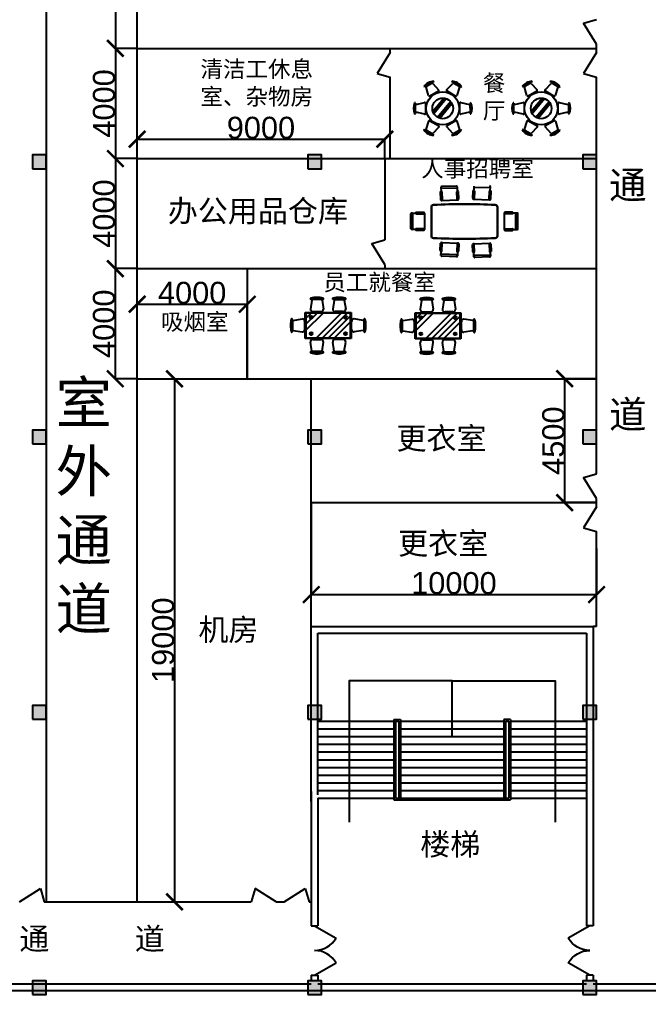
# Model space of a CAD drawing. Header units: millimetres. Extents: x 958 to 636282, y 2095 to 161571.
# Drawn here: x 62592 to 85455, y 7095 to 42515 of the extents above; entities that cross this region are included whole.
import ezdxf

# ---------------------------------------------------------------- set-up
doc = ezdxf.new("R2010")
doc.units = ezdxf.units.MM
for name, color, linetype in [('2D', 7, 'Continuous'), ('COLUMN', 9, 'Continuous'), ('PUB_DIM', 3, 'Continuous'), ('PUB_HATCH', 8, 'Continuous'), ('W', 7, 'Continuous'), ('wall', 2, 'Continuous'), ('WINDOW', 4, 'Continuous')]:
    doc.layers.add(name, color=color, linetype=linetype)
doc.styles.get("Standard").update_dxf_attribs({"font": 'arial.ttf'})
doc.dimstyles.new('ISO-25', dxfattribs={"dimtxt": 2.5, "dimasz": 2.5, "dimexe": 1.25, "dimexo": 0.625, "dimtad": 1, "dimtxsty": 'Standard', "dimcen": 2.5, "dimadec": 0, "dimazin": 0, "dimtfac": 1, "dimtmove": 0, "dimatfit": 3, "dimfxl": 1, "dimarcsym": 0})

# ---------------------------------------------------------------- blocks, each defined once
blk = doc.blocks.new('_fzh')
blk.add_lwpolyline([(-0.5, -0.5), (0.5, -0.5), (0.5, 0.5), (-0.5, 0.5)], close=True)
at = {"layer": 'PUB_HATCH'}
blk.add_solid([(-0.5, -0.5), (0.5, -0.5), (-0.5, 0.5), (0.5, 0.5)], dxfattribs=at)
blk = doc.blocks.new('_ARROW')
blk.add_solid([(0, 0), (-1, 0.1), (-1, -0.1)])
blk = doc.blocks.new('M_A0GGR')
for p, q in [((-0.5, 0), (-0.25, -0.433)), ((0.5, 0), (0.25, -0.433))]:
    blk.add_line(p, q)
for centre, start, end in [((-0.5, 0), 300, 0), ((0.5, 0), 180, 240)]:
    blk.add_arc(centre, 0.5, start, end)
blk = doc.blocks.new('A$C453B42AE')
at = {"color": 251, "linetype": 'ByBlock'}
for p, q in [((706, 880), (1107, 1359)), ((721, 840), (1149, 1352)), ((740, 801), (1191, 1340)), ((876, 663), (1351, 1231)), ((913, 644), (1376, 1197)), ((955, 628), (1399, 1159))]:
    blk.add_line(p, q, dxfattribs=at)
at = {"color": 6}
blk.add_circle((1066, 986), 600, dxfattribs=at)
at = {"color": 4}
blk.add_circle((1066, 986), 375, dxfattribs=at)
at = {"layer": '2D', "color": 4}
for p, q in [((385, 1776), (401, 1750)), ((474, 1787), (666, 1900)), ((704, 1894), (917, 1660)), ((743, 1948), (728, 1972)), ((1208, 1665), (1427, 1894)), ((1409, 1971), (1395, 1944)), ((1463, 1900), (1658, 1789)), ((1738, 1747), (1751, 1772)), ((549, 1448), (460, 1753)), ((910, 1614), (593, 1431)), ((1532, 1435), (1215, 1618)), ((1671, 1754), (1575, 1452)), ((71, 1188), (43, 1186)), ((77, 874), (75, 1097)), ((98, 1126), (408, 1194)), ((444, 1165), (444, 799)), ((1688, 807), (1688, 1174)), ((1725, 1203), (2033, 1128)), ((2056, 1099), (2058, 876)), ((2090, 1181), (2060, 1180)), ((42, 791), (73, 792)), ((407, 770), (99, 845)), ((2034, 846), (1724, 778)), ((2061, 785), (2089, 786)), ((461, 218), (557, 520)), ((600, 537), (918, 354)), ((1222, 358), (1539, 542)), ((1583, 524), (1672, 220)), ((394, 225), (381, 200)), ((669, 73), (475, 183)), ((924, 307), (705, 78)), ((723, 2), (737, 29)), ((1429, 78), (1215, 312)), ((1389, 24), (1404, 0)), ((1659, 185), (1466, 72)), ((1747, 197), (1731, 223))]:
    blk.add_line(p, q, dxfattribs=at)
for centre, major_axis, start_param, end_param in [((766, 1510), (-448, 120), 5.055329, 5.934914), ((780, 1491), (-443, 119), 5.055997, 5.944922), ((489, 1761), (-29, 7.8), 5.505565, 6.829565), ((681, 1874), (-29, 7.8), 4.143049, 5.505565), ((1360, 1487), (-119, 443), 5.055997, 5.944922), ((1369, 1508), (-120, 448), 5.055329, 5.934914), ((1449, 1873), (-7.8, 29), 5.505565, 6.829565), ((1643, 1763), (-7.8, 29), 4.143049, 5.505565), ((578, 1457), (-29, 7.8), 0.54638, 2.356194), ((895, 1640), (-7.8, -29), 0.785398, 2.572253), ((1230, 1644), (-7.8, 29), 0.54638, 2.356194), ((1547, 1461), (-29, -7.8), 0.785398, 2.572253), ((463, 988), (-328, -328), 5.055329, 5.934914), ((486, 990), (-324, -324), 5.055997, 5.944922), ((105, 1097), (-21.2, -21.2), 4.143049, 5.505565), ((414, 1165), (21.2, -21.2), 0.785398, 2.572253), ((1718, 1174), (21.2, 21.2), 0.54638, 2.356194), ((2026, 1099), (21.2, 21.2), 5.505565, 6.829565), ((1646, 982), (324, 324), 5.055997, 5.944922), ((1670, 985), (328, 328), 5.055329, 5.934914), ((107, 874), (-21.2, -21.2), 5.505565, 6.829565), ((414, 799), (-21.2, -21.2), 0.54638, 2.356194), ((1718, 807), (-21.2, 21.2), 0.785398, 2.572253), ((2028, 875), (21.2, 21.2), 4.143049, 5.505565), ((585, 511), (29, 7.8), 0.785398, 2.572253), ((1237, 332), (7.8, 29), 0.785398, 2.572253), ((1554, 516), (29, -7.8), 0.54638, 2.356194), ((763, 464), (120, -448), 5.055329, 5.934914), ((772, 486), (119, -443), 5.055997, 5.944922), ((490, 209), (7.8, -29), 4.143049, 5.505565), ((684, 99), (7.8, -29), 5.505565, 6.829565), ((903, 328), (7.8, -29), 0.54638, 2.356194), ((1353, 482), (443, -119), 5.055997, 5.944922), ((1367, 463), (448, -120), 5.055329, 5.934914), ((1451, 98), (29, -7.8), 4.143049, 5.505565), ((1643, 211), (29, -7.8), 5.505565, 6.829565)]:
    blk.add_ellipse(centre, major_axis=major_axis, ratio=1, start_param=start_param, end_param=end_param, dxfattribs=at)
blk = doc.blocks.new('IWUR')
at = {"color": 152}
for p, q in [((-43726, -3601), (-43766, -3848)), ((-43465, -3586), (-43708, -3586)), ((-43447, -3601), (-43406, -3848)), ((-43948, -5196), (-43948, -3936)), ((-43948, -3936), (-43228, -3936)), ((-43930, -3954), (-43930, -5178)), ((-43246, -3954), (-43930, -3954)), ((-43721, -3954), (-43246, -4429)), ((-43694, -3920), (-43478, -3920)), ((-43555, -3954), (-43399, -4110)), ((-43389, -3954), (-43246, -4097)), ((-43246, -5178), (-43246, -3954)), ((-43228, -3936), (-43228, -5196)), ((-44307, -4379), (-44307, -4135)), ((-44292, -4118), (-44044, -4077)), ((-43972, -4149), (-43972, -4365)), ((-43930, -4242), (-43246, -4926)), ((-43376, -4133), (-43246, -4263)), ((-43207, -4149), (-43207, -4365)), ((-42888, -4118), (-43135, -4077)), ((-42873, -4379), (-42873, -4135)), ((-44292, -4396), (-44044, -4437)), ((-43930, -4407), (-43246, -5091)), ((-42888, -4396), (-43135, -4437)), ((-44307, -4749), (-44307, -4992)), ((-44292, -4731), (-44044, -4690)), ((-43972, -4978), (-43972, -4762)), ((-43930, -4573), (-43325, -5178)), ((-43930, -4739), (-43491, -5178)), ((-43207, -4978), (-43207, -4762)), ((-42888, -4731), (-43135, -4690)), ((-42873, -4749), (-42873, -4992)), ((-44292, -5010), (-44044, -5050)), ((-42888, -5010), (-43135, -5050)), ((-43228, -5196), (-43948, -5196)), ((-43930, -5178), (-43246, -5178)), ((-43726, -5532), (-43766, -5284)), ((-43694, -5212), (-43478, -5212)), ((-43447, -5532), (-43406, -5284)), ((-43465, -5547), (-43708, -5547))]:
    blk.add_line(p, q, dxfattribs=at)
for centre, radius in [((-43810, -4095), 40.8), ((-43810, -4095), 31.8), ((-43361, -4095), 40.8), ((-43361, -4095), 31.8), ((-43810, -5041), 40.8), ((-43810, -5041), 31.8), ((-43361, -5041), 40.8), ((-43361, -5041), 31.8)]:
    blk.add_circle(centre, radius, dxfattribs=at)
for centre, radius, start, end in [((-43757, -3564), 13.5, 105.4901, 284.2842), ((-43586, -4179), 652, 74.4701, 105.577), ((-43586, -4179), 625, 74.4325, 105.5675), ((-43708, -3604), 18, 90, 170.6717), ((-43465, -3604), 18, 9.3283, 90), ((-43415, -3564), 13.5, 255.7158, 74.5099), ((-43694, -3848), 72, 180, 270), ((-43478, -3848), 72, 270, 0), ((-43714, -4257), 652, 164.423, 195.5299), ((-44329, -4086), 13.5, 345.7158, 164.5099), ((-43714, -4257), 625, 164.4325, 195.5675), ((-44289, -4135), 18, 99.3283, 180), ((-44044, -4149), 72, 0, 90), ((-43135, -4149), 72, 90, 180), ((-42891, -4135), 18, 0, 80.6717), ((-42851, -4086), 13.5, 15.4901, 194.2842), ((-43465, -4257), 625, 344.4325, 15.5675), ((-43466, -4257), 652, 344.4701, 15.577), ((-44329, -4428), 13.5, 195.4901, 14.2842), ((-44289, -4379), 18, 180, 260.6717), ((-44044, -4365), 72, 270, 0), ((-43135, -4365), 72, 180, 270), ((-42891, -4379), 18, 279.3283, 0), ((-42851, -4428), 13.5, 165.7158, 344.5099), ((-43714, -4870), 652, 164.4701, 195.577), ((-44329, -4699), 13.5, 345.7158, 164.5099), ((-43714, -4870), 625, 164.4325, 195.5675), ((-44289, -4749), 18, 99.3283, 180), ((-44044, -4762), 72, 0, 90), ((-43135, -4762), 72, 90, 180), ((-42891, -4749), 18, 0, 80.6717), ((-42851, -4699), 13.5, 15.4901, 194.2842), ((-43465, -4870), 625, 344.4325, 15.5675), ((-43466, -4870), 652, 344.423, 15.5299), ((-44329, -5041), 13.5, 195.4901, 14.2842), ((-44289, -4992), 18, 180, 260.6717), ((-44044, -4978), 72, 270, 0), ((-43135, -4978), 72, 180, 270), ((-42891, -4992), 18, 279.3283, 0), ((-42851, -5041), 13.5, 165.7158, 344.5099), ((-43694, -5284), 72, 90, 180), ((-43478, -5284), 72, 0, 90), ((-43757, -5569), 13.5, 75.7158, 254.5099), ((-43586, -4954), 652, 254.423, 285.5299), ((-43586, -4954), 625, 254.4325, 285.5675), ((-43708, -5529), 18, 189.3283, 270), ((-43465, -5529), 18, 270, 350.6717), ((-43415, -5569), 13.5, 285.4901, 104.2842)]:
    blk.add_arc(centre, radius, start, end, dxfattribs=at)
blk = doc.blocks.new('_ArchTick')
at = {"color": 0, "linetype": 'ByBlock', "const_width": 0.15}
blk.add_lwpolyline([(-0.5, -0.5), (0.5, 0.5)], dxfattribs=at)
blk = doc.blocks.new('*D79')
at = {"color": 0, "lineweight": -2, "transparency": 16777216}
for p, q in [((66868, 37465), (66075, 37465)), ((66076, 37465), (66076, 33465)), ((66868, 33465), (66075, 33465))]:
    blk.add_line(p, q, dxfattribs=at)
at = {"layer": 'Defpoints', "color": 0, "transparency": 16777216}
for p in [(66868, 37465), (66076, 33465), (66868, 33465)]:
    blk.add_point(p, dxfattribs=at)
at = {"color": 0, "lineweight": -2, "transparency": 16777216, "xscale": 600, "yscale": 600, "zscale": 600}
for p, rotation in [((66076, 37465), 90), ((66076, 33465), 270)]:
    blk.add_blockref('_ArchTick', p, dxfattribs=dict(at, rotation=rotation))
at = {"color": 0, "transparency": 16777216, "insert": (65667, 35464), "char_height": 800, "attachment_point": 5, "rotation": 90}
blk.add_mtext('4000', dxfattribs=at)
blk = doc.blocks.new('*D80')
at = {"color": 0, "lineweight": -2, "transparency": 16777216}
for p, q in [((66868, 33465), (66074, 33465)), ((66075, 33465), (66075, 29465)), ((66868, 29465), (66074, 29465))]:
    blk.add_line(p, q, dxfattribs=at)
at = {"layer": 'Defpoints', "color": 0, "transparency": 16777216}
for p in [(66868, 33465), (66075, 29465), (66868, 29465)]:
    blk.add_point(p, dxfattribs=at)
at = {"color": 0, "lineweight": -2, "transparency": 16777216, "xscale": 600, "yscale": 600, "zscale": 600}
for p, rotation in [((66075, 33465), 90), ((66075, 29465), 270)]:
    blk.add_blockref('_ArchTick', p, dxfattribs=dict(at, rotation=rotation))
at = {"color": 0, "transparency": 16777216, "insert": (65666, 31463), "char_height": 800, "attachment_point": 5, "rotation": 90}
blk.add_mtext('4000', dxfattribs=at)
blk = doc.blocks.new('*D81')
at = {"color": 0, "lineweight": -2, "transparency": 16777216}
for p, q in [((66868, 30516), (66868, 32173)), ((66868, 32171), (70868, 32171)), ((70868, 29466), (70868, 32173))]:
    blk.add_line(p, q, dxfattribs=at)
at = {"layer": 'Defpoints', "color": 0, "transparency": 16777216}
for p in [(70868, 32171), (66868, 30515), (70868, 29465)]:
    blk.add_point(p, dxfattribs=at)
at = {"color": 0, "lineweight": -2, "transparency": 16777216, "xscale": 600, "yscale": 600, "zscale": 600, "rotation": 180}
blk.add_blockref('_ArchTick', (66868, 32171), dxfattribs=at)
at = {"color": 0, "lineweight": -2, "transparency": 16777216, "xscale": 600, "yscale": 600, "zscale": 600}
blk.add_blockref('_ArchTick', (70868, 32171), dxfattribs=at)
at = {"color": 0, "transparency": 16777216, "insert": (68868, 32580), "char_height": 800, "attachment_point": 5}
blk.add_mtext('4000', dxfattribs=at)
blk = doc.blocks.new('*D100')
at = {"color": 0, "lineweight": -2, "transparency": 16777216}
for p, q in [((66868, 37466), (66868, 38168)), ((66868, 38167), (75868, 38167)), ((75868, 37466), (75868, 38168))]:
    blk.add_line(p, q, dxfattribs=at)
at = {"layer": 'Defpoints', "color": 0, "transparency": 16777216}
for p in [(75868, 38167), (66868, 37465), (75868, 37465)]:
    blk.add_point(p, dxfattribs=at)
at = {"color": 0, "lineweight": -2, "transparency": 16777216, "xscale": 600, "yscale": 600, "zscale": 600, "rotation": 180}
blk.add_blockref('_ArchTick', (66868, 38167), dxfattribs=at)
at = {"color": 0, "lineweight": -2, "transparency": 16777216, "xscale": 600, "yscale": 600, "zscale": 600}
blk.add_blockref('_ArchTick', (75868, 38167), dxfattribs=at)
at = {"color": 0, "transparency": 16777216, "insert": (71368, 38576), "char_height": 800, "attachment_point": 5}
blk.add_mtext('9000', dxfattribs=at)
blk = doc.blocks.new('*D93')
at = {"color": 0, "lineweight": -2, "transparency": 16777216}
for p, q in [((66868, 47465), (66075, 47465)), ((66076, 47465), (66076, 41465)), ((66868, 41465), (66075, 41465))]:
    blk.add_line(p, q, dxfattribs=at)
at = {"layer": 'Defpoints', "color": 0, "transparency": 16777216}
for p in [(66868, 47465), (66076, 41465), (66868, 41465)]:
    blk.add_point(p, dxfattribs=at)
at = {"color": 0, "lineweight": -2, "transparency": 16777216, "xscale": 600, "yscale": 600, "zscale": 600}
for p, rotation in [((66076, 47465), 90), ((66076, 41465), 270)]:
    blk.add_blockref('_ArchTick', p, dxfattribs=dict(at, rotation=rotation))
at = {"color": 0, "transparency": 16777216, "insert": (65667, 44465), "char_height": 800, "attachment_point": 5, "rotation": 90}
blk.add_mtext('6000', dxfattribs=at)
blk = doc.blocks.new('*D94')
at = {"color": 0, "lineweight": -2, "transparency": 16777216}
for p, q in [((66868, 41465), (66075, 41465)), ((66076, 41465), (66076, 37465)), ((66868, 37465), (66075, 37465))]:
    blk.add_line(p, q, dxfattribs=at)
at = {"layer": 'Defpoints', "color": 0, "transparency": 16777216}
for p in [(66868, 41465), (66076, 37465), (66868, 37465)]:
    blk.add_point(p, dxfattribs=at)
at = {"color": 0, "lineweight": -2, "transparency": 16777216, "xscale": 600, "yscale": 600, "zscale": 600}
for p, rotation in [((66076, 41465), 90), ((66076, 37465), 270)]:
    blk.add_blockref('_ArchTick', p, dxfattribs=dict(at, rotation=rotation))
at = {"color": 0, "transparency": 16777216, "insert": (65667, 39465), "char_height": 800, "attachment_point": 5, "rotation": 90}
blk.add_mtext('4000', dxfattribs=at)
blk = doc.blocks.new('*D96')
at = {"color": 0, "lineweight": -2, "transparency": 16777216}
for p, q in [((66870, 29465), (68226, 29465)), ((68225, 29465), (68225, 10465)), ((66870, 10465), (68226, 10465))]:
    blk.add_line(p, q, dxfattribs=at)
at = {"layer": 'Defpoints', "color": 0, "transparency": 16777216}
for p in [(66869, 29465), (66869, 10465), (68225, 10465)]:
    blk.add_point(p, dxfattribs=at)
at = {"color": 0, "lineweight": -2, "transparency": 16777216, "xscale": 600, "yscale": 600, "zscale": 600}
for p, rotation in [((68225, 29465), 90), ((68225, 10465), 270)]:
    blk.add_blockref('_ArchTick', p, dxfattribs=dict(at, rotation=rotation))
at = {"color": 0, "transparency": 16777216, "insert": (67816, 19965), "char_height": 800, "attachment_point": 5, "rotation": 90}
blk.add_mtext('19000', dxfattribs=at)
blk = doc.blocks.new('*D97')
at = {"color": 0, "lineweight": -2, "transparency": 16777216}
for p, q in [((83566, 29465), (82406, 29465)), ((82407, 29465), (82407, 24965)), ((83566, 24965), (82406, 24965))]:
    blk.add_line(p, q, dxfattribs=at)
at = {"layer": 'Defpoints', "color": 0, "transparency": 16777216}
for p in [(83567, 29465), (82407, 24965), (83567, 24965)]:
    blk.add_point(p, dxfattribs=at)
at = {"color": 0, "lineweight": -2, "transparency": 16777216, "xscale": 600, "yscale": 600, "zscale": 600}
for p, rotation in [((82407, 29465), 90), ((82407, 24965), 270)]:
    blk.add_blockref('_ArchTick', p, dxfattribs=dict(at, rotation=rotation))
at = {"color": 0, "transparency": 16777216, "insert": (81998, 27215), "char_height": 800, "attachment_point": 5, "rotation": 90}
blk.add_mtext('4500', dxfattribs=at)
blk = doc.blocks.new('*D98')
at = {"color": 0, "lineweight": -2, "transparency": 16777216}
for p, q in [((73198, 24965), (73198, 21625)), ((83567, 23294), (83567, 21625)), ((73198, 21626), (83567, 21626))]:
    blk.add_line(p, q, dxfattribs=at)
at = {"layer": 'Defpoints', "color": 0, "transparency": 16777216}
for p in [(73198, 24965), (83567, 23295), (83567, 21626)]:
    blk.add_point(p, dxfattribs=at)
at = {"color": 0, "lineweight": -2, "transparency": 16777216, "xscale": 600, "yscale": 600, "zscale": 600, "rotation": 180}
blk.add_blockref('_ArchTick', (73198, 21626), dxfattribs=at)
at = {"color": 0, "lineweight": -2, "transparency": 16777216, "xscale": 600, "yscale": 600, "zscale": 600}
blk.add_blockref('_ArchTick', (83567, 21626), dxfattribs=at)
at = {"color": 0, "transparency": 16777216, "insert": (78382, 22035), "char_height": 800, "attachment_point": 5}
blk.add_mtext('10000', dxfattribs=at)

msp = doc.modelspace()

# ---------------------------------------------------------------- linework, layer by layer
for p, q in [((63568.358, 10465.286), (63568.358, 67465.286)), ((66868.358, 10465.286), (66868.358, 67465.286)), ((66868.358, 41466.677), (83567.108, 41465.286)), ((76067.108, 41316.465), (76067.108, 41466.536)), ((83567.108, 41315.215), (83567.108, 41615.357)), ((76067.108, 37465.286), (76067.108, 40416.465)), ((83567.108, 26015.357), (83567.108, 40415.215)), ((66868.358, 37465.286), (83567.108, 37465.286)), ((75868.358, 37465.286), (75868.358, 34515.982)), ((66868.358, 33465.286), (83567.108, 33465.286)), ((70868.358, 33465.286), (70868.358, 29465.286)), ((75868.358, 33615.982), (75868.358, 33465.286)), ((66868.358, 29465.286), (83567.108, 29465.286)), ((73197.733, 20465.286), (73197.733, 29465.286)), ((73197.733, 24965.286), (83567.108, 24965.286)), ((83567.108, 24815.215), (83567.108, 25115.357)), ((83567.108, 20465.286), (83567.108, 23915.215)), ((83567.108, 20465.286), (83437.733, 20465.286)), ((73437.733, 17025.286), (76197.733, 17025.286)), ((76197.733, 17085.286), (76437.733, 17085.286)), ((76197.733, 17085.286), (76197.733, 14165.286)), ((76257.733, 17025.286), (76377.733, 17025.286)), ((76257.733, 17025.286), (76257.733, 14225.286)), ((76377.733, 17025.286), (76377.733, 14225.286)), ((76437.733, 17085.286), (76437.733, 14225.286)), ((76437.733, 17025.286), (80197.733, 17025.286)), ((80437.733, 17085.286), (80197.733, 17085.286)), ((80197.733, 17085.286), (80197.733, 14225.286)), ((80257.733, 17025.286), (80377.733, 17025.286)), ((80377.733, 17025.286), (80257.733, 17025.286)), ((80257.733, 17025.286), (80257.733, 14225.286)), ((80377.733, 17025.286), (80377.733, 14225.286)), ((80437.733, 17085.286), (80437.733, 14165.286)), ((80437.733, 17025.286), (83197.733, 17025.286)), ((73437.733, 16745.286), (76197.733, 16745.286)), ((76437.733, 16745.286), (80197.733, 16745.286)), ((80437.733, 16745.286), (83197.733, 16745.286)), ((73437.733, 16465.286), (76197.733, 16465.286)), ((76437.733, 16465.286), (80197.733, 16465.286)), ((80437.733, 16465.286), (83197.733, 16465.286)), ((73437.733, 16185.286), (76197.733, 16185.286)), ((76437.733, 16185.286), (80197.733, 16185.286)), ((80437.733, 16185.286), (83197.733, 16185.286)), ((73437.733, 15905.286), (76197.733, 15905.286)), ((73437.733, 15625.286), (76197.733, 15625.286)), ((76437.733, 15905.286), (80197.733, 15905.286)), ((76437.733, 15625.286), (80197.733, 15625.286)), ((80437.733, 15905.286), (83197.733, 15905.286)), ((80437.733, 15625.286), (83197.733, 15625.286)), ((73437.733, 15345.286), (76197.733, 15345.286)), ((76437.733, 15345.286), (80197.733, 15345.286)), ((80437.733, 15345.286), (83197.733, 15345.286)), ((73437.733, 15065.286), (76197.733, 15065.286)), ((76437.733, 15065.286), (80197.733, 15065.286)), ((80437.733, 15065.286), (83197.733, 15065.286)), ((73437.733, 14785.286), (76197.733, 14785.286)), ((76437.733, 14785.286), (80197.733, 14785.286)), ((80437.733, 14785.286), (83197.733, 14785.286)), ((73437.733, 14505.286), (76197.733, 14505.286)), ((73437.733, 14225.286), (76197.733, 14225.286)), ((76257.733, 14225.286), (80257.733, 14225.286)), ((76437.733, 14505.286), (80197.733, 14505.286)), ((76437.733, 14225.286), (80197.733, 14225.286)), ((80257.733, 14225.286), (80377.733, 14225.286)), ((80437.733, 14505.286), (83197.733, 14505.286)), ((80437.733, 14225.286), (83197.733, 14225.286)), ((76197.733, 14165.286), (80197.733, 14165.286)), ((80197.733, 14165.286), (80437.733, 14165.286)), ((63487.804, 10465.286), (68567.733, 10465.286)), ((66322.154, 10465.286), (71017.037, 10465.286)), ((66322.154, 10465.286), (68567.108, 10465.286)), ((71917.037, 10465.286), (72217.179, 10465.286)), ((73117.179, 10465.286), (73197.733, 10465.286))]:
    msp.add_line(p, q)
at = {"layer": 'PUB_DIM'}
for points in [[(78317.733, 16465.286), (78317.733, 18493.79), (74570.33, 18493.79), (74570.33, 13360.397)], [(78317.733, 16465.286), (78317.733, 18493.79), (74570.33, 18493.79), (74570.33, 13360.397)], [(78317.733, 16465.286), (78317.733, 18493.79), (82065.136, 18493.79), (82065.136, 13360.397)], [(78317.733, 16465.286), (78317.733, 18493.79), (82065.136, 18493.79), (82065.136, 13360.397)]]:
    msp.add_lwpolyline(points, dxfattribs=at)
at = {"layer": 'W', "color": 241, "linetype": 'ByBlock', "lineweight": 25, "true_color": 0xf26eae}
for p, q in [((83091.602, 42379.486), (83567.108, 42515.357)), ((75591.602, 40552.335), (76067.108, 40416.465)), ((83091.602, 40551.085), (83567.108, 40415.215)), ((75392.852, 34380.111), (75868.358, 34515.982)), ((83091.602, 25879.486), (83567.108, 26015.357)), ((83091.602, 24051.085), (83567.108, 23915.215)), ((63351.933, 10940.792), (63487.804, 10465.286)), ((71152.908, 10940.792), (71017.037, 10465.286)), ((72981.308, 10940.792), (73117.179, 10465.286))]:
    msp.add_line(p, q, dxfattribs=at)
at = {"layer": 'W', "color": 3, "linetype": 'ByBlock', "lineweight": 25}
for p, q in [((83567.108, 41615.357), (83091.602, 42379.486)), ((76067.108, 41316.465), (75591.602, 40552.335)), ((83567.108, 41315.215), (83091.602, 40551.085)), ((77888.102, 36239.648), (77897.491, 35970.772)), ((77912.117, 36411.551), (77912.466, 36401.557)), ((77912.117, 36411.551), (77917.036, 36270.677)), ((77917.036, 36270.677), (77917.036, 36270.677)), ((78480.723, 36461.425), (77941.052, 36442.579)), ((78483.166, 36391.468), (77943.495, 36372.622)), ((77948.065, 36241.742), (77957.455, 35972.866)), ((78497.126, 35991.711), (78487.736, 36260.588)), ((78512.1, 36422.497), (78511.752, 36432.49)), ((78516.671, 36291.616), (78511.752, 36432.49)), ((78516.671, 36291.616), (78516.671, 36291.616)), ((78557.089, 35993.805), (78547.7, 36262.682)), ((79071.645, 36288.058), (79062.256, 36019.182)), ((79107.593, 36457.867), (79102.674, 36316.993)), ((79102.674, 36316.993), (79102.674, 36316.993)), ((79107.593, 36457.867), (79107.244, 36447.873)), ((79131.608, 36285.964), (79122.219, 36017.088)), ((79675.85, 36397.999), (79136.179, 36416.844)), ((79661.89, 35998.242), (79671.28, 36267.119)), ((79702.308, 36296.053), (79707.228, 36436.927)), ((79702.308, 36296.053), (79702.308, 36296.053)), ((79706.879, 36426.933), (79707.228, 36436.927)), ((79721.854, 35996.148), (79731.243, 36265.025)), ((77928.52, 35941.837), (78528.154, 35962.777)), ((77928.52, 35941.837), (77928.52, 35941.837)), ((78528.154, 35962.777), (78528.154, 35962.777)), ((79091.19, 35988.153), (79690.825, 35967.214)), ((79091.19, 35988.153), (79091.19, 35988.153)), ((79690.825, 35967.214), (79690.825, 35967.214)), ((76814.542, 34914.322), (76814.542, 35454.322)), ((76844.542, 35484.322), (76854.542, 35484.322)), ((76844.542, 35484.322), (76985.502, 35484.322)), ((76884.542, 34914.322), (76884.542, 35454.322)), ((76985.502, 35484.322), (76985.502, 35484.322)), ((77015.502, 35514.322), (77284.542, 35514.322)), ((77015.502, 35454.322), (77284.542, 35454.322)), ((77314.542, 35484.322), (77314.542, 34884.322)), ((77314.542, 35484.322), (77314.542, 35484.322)), ((80208.234, 35484.322), (80208.234, 34884.322)), ((80208.234, 35484.322), (80208.234, 35484.322)), ((80507.274, 35514.322), (80238.234, 35514.322)), ((80507.274, 35454.322), (80238.234, 35454.322)), ((80537.274, 35484.322), (80537.274, 35484.322)), ((80678.234, 35484.322), (80537.274, 35484.322)), ((80638.234, 34914.322), (80638.234, 35454.322)), ((80678.234, 35484.322), (80668.234, 35484.322)), ((80708.234, 34914.322), (80708.234, 35454.322)), ((76854.542, 34884.322), (76844.542, 34884.322)), ((76985.502, 34884.322), (76844.542, 34884.322)), ((76985.502, 34884.322), (76985.502, 34884.322)), ((77284.542, 34914.322), (77015.502, 34914.322)), ((77284.542, 34854.322), (77015.502, 34854.322)), ((77314.542, 34884.322), (77314.542, 34884.322)), ((80208.234, 34884.322), (80208.234, 34884.322)), ((80238.234, 34914.322), (80507.274, 34914.322)), ((80238.234, 34854.322), (80507.274, 34854.322)), ((80537.274, 34884.322), (80537.274, 34884.322)), ((80537.274, 34884.322), (80678.234, 34884.322)), ((80668.234, 34884.322), (80678.234, 34884.322)), ((75868.358, 33615.982), (75392.852, 34380.111)), ((77888.102, 34117.605), (77897.491, 34386.481)), ((77928.52, 34415.416), (78528.154, 34394.476)), ((77928.52, 34415.416), (77928.52, 34415.416)), ((77948.065, 34115.511), (77957.455, 34384.387)), ((78497.126, 34365.541), (78487.736, 34096.665)), ((78528.154, 34394.476), (78528.154, 34394.476)), ((78557.089, 34363.447), (78547.7, 34094.571)), ((79091.19, 34369.1), (79690.825, 34390.039)), ((79091.19, 34369.1), (79091.19, 34369.1)), ((79661.89, 34359.011), (79671.28, 34090.134)), ((79690.825, 34390.039), (79690.825, 34390.039)), ((79721.854, 34361.105), (79731.243, 34092.228)), ((77912.117, 33945.702), (77917.036, 34086.576)), ((77917.036, 34086.576), (77917.036, 34086.576)), ((78516.671, 34065.636), (78511.752, 33924.763)), ((78516.671, 34065.636), (78516.671, 34065.636)), ((79071.645, 34069.195), (79062.256, 34338.071)), ((79102.674, 34040.26), (79102.674, 34040.26)), ((79107.593, 33899.386), (79102.674, 34040.26)), ((79131.608, 34071.289), (79122.219, 34340.165)), ((79702.308, 34061.2), (79702.308, 34061.2)), ((79702.308, 34061.2), (79707.228, 33920.326)), ((77912.117, 33945.702), (77912.466, 33955.696)), ((78480.723, 33895.828), (77941.052, 33914.674)), ((78483.166, 33965.785), (77943.495, 33984.631)), ((78512.1, 33934.756), (78511.752, 33924.763)), ((79107.593, 33899.386), (79107.244, 33909.38)), ((79675.85, 33959.254), (79136.179, 33940.409)), ((79678.293, 33889.297), (79138.622, 33870.451)), ((79706.879, 33930.32), (79707.228, 33920.326)), ((83567.108, 25115.357), (83091.602, 25879.486)), ((83567.108, 24815.215), (83091.602, 24051.085)), ((62587.804, 10465.286), (63351.933, 10940.792)), ((71917.037, 10465.286), (71152.908, 10940.792)), ((72217.179, 10465.286), (72981.308, 10940.792))]:
    msp.add_line(p, q, dxfattribs=at)
at = {"layer": 'W', "color": 0, "linetype": 'ByBlock', "lineweight": 30}
for p, q in [((77561.388, 35702.408), (77561.388, 34654.845)), ((79961.388, 34654.845), (79961.388, 35702.408))]:
    msp.add_line(p, q, dxfattribs=at)
at = {"layer": 'W', "color": 3, "linetype": 'ByBlock', "lineweight": 25}
for centre, start, end in [((77918.083, 36240.695), 92, 182), ((77942.099, 36412.598), 92, 182), ((77942.448, 36402.604), 182, 272), ((77918.083, 36240.695), 2, 92), ((78481.77, 36431.443), 2, 92), ((78482.119, 36421.45), 272, 2), ((78517.718, 36261.635), 92, 182), ((78517.718, 36261.635), 2, 92), ((79101.627, 36287.011), 88, 178), ((79101.627, 36287.011), 358, 88), ((79137.226, 36446.826), 178, 268), ((79701.261, 36266.072), 88, 178), ((79676.897, 36427.98), 268, 358), ((79677.246, 36437.974), 358, 88), ((79701.261, 36266.072), 358, 88), ((77927.473, 35971.819), 182, 272), ((77927.473, 35971.819), 272, 2), ((78527.107, 35992.758), 182, 272), ((78527.107, 35992.758), 272, 2), ((79092.237, 36018.135), 178, 268), ((79092.237, 36018.135), 268, 358), ((79691.872, 35997.195), 178, 268), ((79691.872, 35997.195), 268, 358), ((76844.542, 35454.322), 90, 180), ((76854.542, 35454.322), 0, 90), ((77015.502, 35484.322), 90, 180), ((77015.502, 35484.322), 180, 270), ((77284.542, 35484.322), 0, 90), ((77284.542, 35484.322), 270, 0), ((80238.234, 35484.322), 90, 180), ((80238.234, 35484.322), 180, 270), ((80507.274, 35484.322), 0, 90), ((80507.274, 35484.322), 270, 0), ((80668.234, 35454.322), 90, 180), ((80678.234, 35454.322), 0, 90), ((76844.542, 34914.322), 180, 270), ((76854.542, 34914.322), 270, 0), ((77015.502, 34884.322), 90, 180), ((77015.502, 34884.322), 180, 270), ((77284.542, 34884.322), 0, 90), ((77284.542, 34884.322), 270, 0), ((80238.234, 34884.322), 90, 180), ((80238.234, 34884.322), 180, 270), ((80507.274, 34884.322), 0, 90), ((80507.274, 34884.322), 270, 0), ((80668.234, 34914.322), 180, 270), ((80678.234, 34914.322), 270, 0), ((77927.473, 34385.434), 88, 178), ((77927.473, 34385.434), 358, 88), ((78527.107, 34364.494), 88, 178), ((78527.107, 34364.494), 358, 88), ((79092.237, 34339.118), 92, 182), ((79092.237, 34339.118), 2, 92), ((79691.872, 34360.058), 92, 182), ((79691.872, 34360.058), 2, 92), ((77918.083, 34116.558), 178, 268), ((77918.083, 34116.558), 268, 358), ((78517.718, 34095.618), 178, 268), ((78517.718, 34095.618), 268, 358), ((79101.627, 34070.242), 182, 272), ((79101.627, 34070.242), 272, 2), ((79701.261, 34091.181), 182, 272), ((79701.261, 34091.181), 272, 2), ((77942.099, 33944.655), 178, 268), ((77942.448, 33954.649), 88, 178), ((78481.77, 33925.81), 268, 358), ((78482.119, 33935.803), 358, 88), ((79137.226, 33910.427), 92, 182), ((79137.575, 33900.433), 182, 272), ((79676.897, 33929.273), 2, 92), ((79677.246, 33919.279), 272, 2)]:
    msp.add_arc(centre, 30, start, end, dxfattribs=at)
at = {"layer": 'W', "color": 0, "linetype": 'ByBlock', "lineweight": 30}
for centre, radius, start, end in [((77641.388, 35702.408), 80, 92.6820436, 180), ((78761.388, 11793.626), 24015, 87.3179564, 92.6820436), ((79881.388, 35702.408), 80, 0, 87.3179564), ((77641.388, 34654.845), 80, 180, 267.3179564), ((78761.388, 58563.626), 24015, 267.3179564, 272.6820436), ((79881.388, 34654.845), 80, 272.6820436, 0)]:
    msp.add_arc(centre, radius, start, end, dxfattribs=at)
at = {"layer": 'wall'}
for p, q in [((73197.733, 14105.286), (73197.733, 20465.286)), ((73197.733, 20465.286), (83437.733, 20465.286)), ((73437.733, 14345.286), (73437.733, 20225.286)), ((73437.733, 20225.286), (83197.733, 20225.286)), ((83197.733, 20225.286), (83197.733, 9595.286)), ((83437.733, 20465.286), (83437.733, 9595.286)), ((73197.733, 14465.286), (73197.733, 9595.286)), ((73437.733, 14225.286), (73437.733, 9595.286)), ((73197.733, 9595.286), (73437.733, 9595.286)), ((83437.733, 9595.286), (83197.733, 9595.286)), ((73197.733, 7795.286), (73197.733, 7595.286)), ((73197.733, 7795.286), (73437.733, 7795.286)), ((73437.733, 7795.286), (73437.733, 7595.286)), ((83197.733, 7795.286), (83197.733, 7595.286)), ((83437.733, 7795.286), (83197.733, 7795.286)), ((83437.733, 7795.286), (83437.733, 7595.286)), ((73197.733, 7465.286), (3067.733, 7465.286)), ((73197.733, 7465.286), (69817.733, 7465.286)), ((83197.733, 7465.286), (73437.733, 7465.286)), ((93197.733, 7465.286), (83437.733, 7465.286)), ((73317.733, 7225.286), (2827.733, 7225.286)), ((93437.733, 7225.286), (73317.733, 7225.286))]:
    msp.add_line(p, q, dxfattribs=at)

# ---------------------------------------------------------------- block references
for p in [(76910.135, 38301.18), (80486.837, 38301.18)]:
    msp.add_blockref('A$C453B42AE', p)
at = {"xscale": 1.32, "yscale": 1.32, "zscale": 1.32, "rotation": 89.99999999999997}
for p in [(67785.677, 88935.91), (71772.5, 88924.779)]:
    msp.add_blockref('IWUR', p, dxfattribs=at)
at = {"layer": 'COLUMN', "xscale": 500, "yscale": 500, "zscale": 500}
for p in [(63317.733, 37345.286), (73317.733, 37345.286), (83317.733, 37345.286), (63317.733, 27345.286), (73317.733, 27345.286), (83317.733, 27345.286), (63317.733, 17345.286), (73317.733, 17345.286), (83317.733, 17345.286), (63317.733, 7345.286), (73317.733, 7345.286), (73317.733, 7345.286), (83317.733, 7345.286), (83317.733, 7345.286)]:
    msp.add_blockref('_fzh', p, dxfattribs=at)
at = {"layer": 'PUB_DIM', "xscale": 400, "yscale": 400, "zscale": 400, "rotation": 270}
msp.add_blockref('_ARROW', (78317.733, 16465.286), dxfattribs=at)
at = {"layer": 'WINDOW', "yscale": 1800, "zscale": 1800}
for p, xscale, rotation in [((73317.733, 8695.286), 1800, 90), ((83317.733, 8695.286), -1800, 270)]:
    msp.add_blockref('M_A0GGR', p, dxfattribs=dict(at, xscale=xscale, rotation=rotation))

# ---------------------------------------------------------------- texts
at = {"attachment_point": 1}
for s, width, insert, char_height in [('清洁工休息室、杂物房', 4450.88605, (69170.665, 41014.726), 600), ('餐厅', 1173.56742, (79435.279, 40504.54), 600), ('人事招聘室', 5826.68775, (77193.656, 37401.266), 600), ('通\\P\\P\\P\\P\\P道', 2007.62171, (84020.208, 37001.052), 1000), ('办公用品仓库', 7216.50182, (67983.001, 35958.89), 800), ('员工就餐室', 6048.04015, (73634.946, 33271.174), 600), ('吸烟室', 2606.27513, (67736.48, 31835.011), 600), ('室外通道', 2007.62171, (63905.605, 29358.118), 1500), ('更衣室', 4086.89241, (76294.984, 27700.089), 800), ('更衣室', 4086.89241, (76353.831, 23882.192), 800), ('机房', 2664.75756, (69095.446, 20747.245), 800), ('楼梯', 5723.75646, (77158.059, 12953.13), 800), ('通          道', 11537.50495, (62584.439, 9517.824), 800)]:
    msp.add_mtext_dynamic_manual_height_columns(s, width=width, gutter_width=12.5, heights=[0], dxfattribs=dict(at, insert=insert, char_height=char_height))

# ---------------------------------------------------------------- dimensions: what is measured, and where the dimension line sits
for base, p1, p2, picture, middle in [((66075.82, 41465.286), (66868.358, 47465.286), (66868.358, 41465.286), '*D93', (66075.82, 44465.286)), ((66075.82, 37465.286), (66868.358, 41465.286), (66868.358, 37465.286), '*D94', (66075.82, 39465.286)), ((66075.82, 33465.286), (66868.358, 37465.286), (66868.358, 33465.286), '*D79', (66075.82, 35464.036)), ((66075.195, 29465.286), (66868.358, 33465.286), (66868.358, 29465.286), '*D80', (66075.195, 31462.786)), ((68225.086, 10465.286), (66868.983, 29465.286), (66868.983, 10465.286), '*D96', (68225.086, 19965.286)), ((82406.902, 24965.286), (83567.108, 29465.286), (83567.108, 24965.286), '*D97', (82406.902, 27215.286))]:
    dim = msp.add_linear_dim(base=base, p1=p1, p2=p2, angle=90, dimstyle='ISO-25', override={"dimtxt": 800, "dimasz": 600, "dimblk1": 'ArchTick', "dimblk2": 'ArchTick', "dimsah": 1})
    dim.commit()
    dim.dimension.update_dxf_attribs({"geometry": picture, "text_midpoint": middle, "dimtype": 160})
dim = msp.add_linear_dim(base=(75868.358, 38167.072), p1=(66868.358, 37465.286), p2=(75868.358, 37465.286), dimstyle='ISO-25', override={"dimtxt": 800, "dimasz": 600, "dimblk1": 'ArchTick', "dimblk2": 'ArchTick', "dimsah": 1})
dim.commit()
dim.dimension.update_dxf_attribs({"geometry": '*D100', "text_midpoint": (71368.358, 38576.156)})
dim = msp.add_linear_dim(base=(70868.358, 32171.31), p1=(66868.358, 30515.357), p2=(70868.358, 29465.286), dimstyle='ISO-25', override={"dimtxt": 800, "dimasz": 600, "dimblk1": 'ArchTick', "dimblk2": 'ArchTick', "dimsah": 1})
dim.commit()
dim.dimension.update_dxf_attribs({"geometry": '*D81', "text_midpoint": (68868.358, 32171.31), "dimtype": 160})
dim = msp.add_linear_dim(base=(83567.108, 21626.406), p1=(73197.733, 24965.286), p2=(83567.108, 23294.909), text='10000', dimstyle='ISO-25', override={"dimtxt": 800, "dimasz": 600, "dimblk1": 'ArchTick', "dimblk2": 'ArchTick', "dimsah": 1})
dim.commit()
dim.dimension.update_dxf_attribs({"geometry": '*D98', "text_midpoint": (78382.108, 21626.406), "dimtype": 160})

doc.saveas('drawing.dxf')
